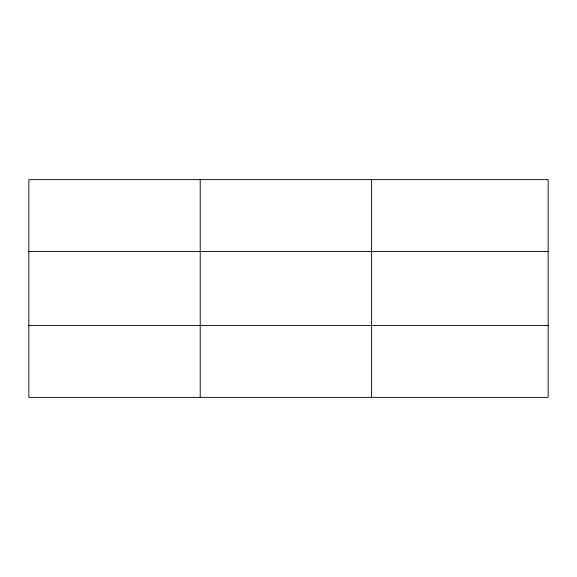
<?xml version="1.0" encoding="UTF-8"?>
<svg xmlns="http://www.w3.org/2000/svg" width="577" height="577" viewBox="0 0 577 577"><rect width="100%" height="100%" fill="white"/><g stroke="black" fill="none" stroke-linecap="round" stroke-linejoin="round"><path stroke-width="0.87" d="M200.219 397.373L200.219 179.627M371.588 397.373L371.588 179.627M548.15 325.515L548.15 397.373L28.85 397.373L28.85 179.627L548.15 179.627L548.15 325.515L28.85 325.515M28.85 251.485L548.15 251.485"/></g></svg>
